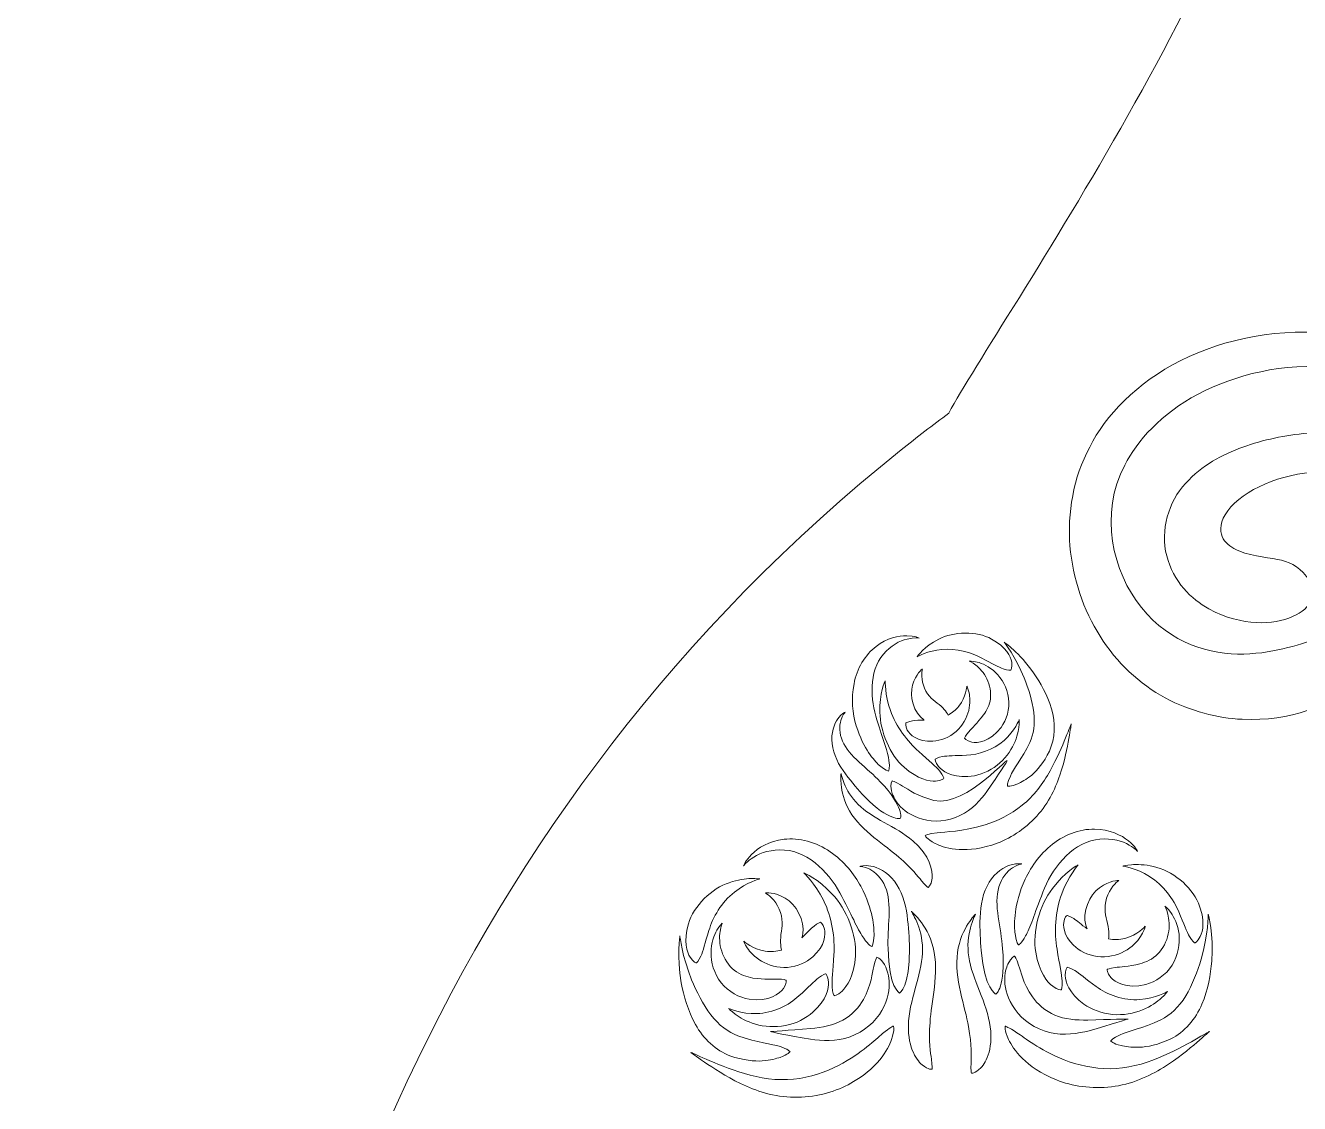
# Model space of a CAD drawing. Extents: x 272 to 570, y -510 to -85.
# Drawn here: x 272 to 366.2, y -373.7 to -293.9 of the extents above; entities that cross this region are included whole.
import ezdxf

# ---------------------------------------------------------------- set-up
doc = ezdxf.new("R2010")
doc.units = 0
doc.header["$MEASUREMENT"] = 0
doc.layers.add('Layer 1', color=7, linetype='Continuous')

msp = doc.modelspace()

# ---------------------------------------------------------------- linework, layer by layer
at = {"layer": 'Layer 1', "lineweight": 0}
for points, knots in [([(557.26, -428.987), (551.308, -387.897), (537.651, -351.436), (504.284, -324.924), (502.179, -323.251), (500.029, -321.698), (497.857, -320.198), (497.85, -320.186), (497.849, -320.178), (497.842, -320.165), (494.07, -313.318), (475.261, -287.817), (472.652, -270.415), (472.125, -266.903), (471.92, -263.338), (471.692, -259.797), (470.763, -245.379), (470.267, -230.936), (468.889, -216.548), (468.212, -209.477), (467.389, -202.387), (465.949, -195.426), (464.849, -190.104), (463.985, -182.192), (458.986, -178.931), (455.472, -176.638), (450.202, -176.753), (446.204, -175.918), (440.837, -174.796), (435.555, -173.309), (430.318, -171.692), (429.925, -171.571), (429.532, -171.483), (429.139, -171.379), (426.731, -165.821), (426.432, -160.379), (426.558, -157.057), (434.156, -153.314), (439.591, -143.29), (439.563, -131.489), (439.532, -118.154), (432.541, -107.109), (423.369, -104.865), (427.037, -103.332), (429.611, -99.709), (429.601, -95.486), (429.588, -89.887), (425.038, -85.359), (419.439, -85.373), (413.84, -85.386), (409.312, -89.936), (409.325, -95.534), (409.336, -99.876), (412.079, -103.564), (415.92, -104.999), (407.017, -107.569), (400.346, -118.5), (400.377, -131.582), (400.405, -143.383), (405.887, -153.381), (413.503, -157.088), (413.644, -160.387), (413.376, -165.778), (411.04, -171.308), (404.952, -172.487), (398.92, -174.461), (393.031, -175.989), (388.501, -177.164), (383.193, -176.433), (379.119, -179.12), (374.136, -182.405), (373.309, -190.321), (372.234, -195.648), (370.828, -202.617), (370.038, -209.71), (369.395, -216.784), (368.085, -231.178), (367.658, -245.623), (366.797, -260.046), (366.586, -263.588), (366.398, -267.154), (365.888, -270.669), (363.36, -288.082), (344.039, -315.749), (340.3, -322.614), (340.296, -322.62), (340.296, -322.624), (340.293, -322.63), (339.113, -323.503), (337.94, -324.392), (336.781, -325.322), (303.541, -351.992), (290.057, -388.517), (284.3, -429.635), (280.539, -456.493), (275.992, -483.154), (271.989, -509.907), (271.989, -509.907), (569.901, -509.907), (569.901, -509.907), (565.771, -483.169), (561.148, -455.828), (557.26, -428.987)], [0, 0, 0, 0, 1, 1, 1, 2, 2, 2, 3, 3, 3, 4, 4, 4, 5, 5, 5, 6, 6, 6, 7, 7, 7, 8, 8, 8, 9, 9, 9, 10, 10, 10, 11, 11, 11, 12, 12, 12, 13, 13, 13, 14, 14, 14, 15, 15, 15, 16, 16, 16, 17, 17, 17, 18, 18, 18, 19, 19, 19, 20, 20, 20, 21, 21, 21, 22, 22, 22, 23, 23, 23, 24, 24, 24, 25, 25, 25, 26, 26, 26, 27, 27, 27, 28, 28, 28, 29, 29, 29, 30, 30, 30, 31, 31, 31, 32, 32, 32, 33, 33, 33, 34, 34, 34, 34]), ([(350.726, -325.126), (351.872, -322.824), (354.205, -320.344), (357.462, -318.73), (360.687, -317.111), (364.832, -316.239), (369.072, -316.766), (373.299, -317.213), (377.49, -318.749), (381.452, -320.583), (385.432, -322.418), (389.246, -324.546), (393.093, -326.197), (396.925, -327.864), (400.822, -329.024), (404.505, -329.226), (408.168, -329.416), (411.531, -328.545), (414.057, -327.255), (416.608, -325.965), (418.266, -324.22), (419.188, -322.896), (419.632, -322.217), (419.957, -321.668), (420.124, -321.27), (420.308, -320.879), (420.406, -320.673), (420.406, -320.673), (420.406, -320.673), (420.319, -320.884), (420.153, -321.283), (420.006, -321.692), (419.708, -322.257), (419.293, -322.965), (418.429, -324.345), (416.83, -326.207), (414.274, -327.657), (411.743, -329.102), (408.324, -330.173), (404.474, -330.15), (400.639, -330.117), (396.533, -329.087), (392.544, -327.551), (388.539, -326.031), (384.605, -324.047), (380.652, -322.413), (376.709, -320.771), (372.688, -319.491), (368.845, -319.221), (365.028, -318.876), (361.469, -319.773), (358.745, -321.215), (356.007, -322.663), (354.21, -324.688), (353.322, -326.467), (351.399, -330.029), (352.422, -334.409), (354.555, -336.996), (356.689, -339.711), (359.693, -340.496), (362.127, -340.443), (364.597, -340.379), (366.455, -339.652), (367.791, -339.216), (369.134, -338.783), (370.158, -338.596), (371.02, -339.398), (371.801, -340.111), (371.585, -341.417), (370.043, -342.817), (368.535, -344.192), (365.63, -345.446), (361.995, -345.272), (360.19, -345.183), (358.213, -344.694), (356.32, -343.692), (354.433, -342.664), (352.709, -341.084), (351.495, -339.128), (350.254, -337.185), (349.477, -334.881), (349.267, -332.448), (349.074, -330.029), (349.505, -327.393), (350.726, -325.126)], [0, 0, 0, 0, 1, 1, 1, 2, 2, 2, 3, 3, 3, 4, 4, 4, 5, 5, 5, 6, 6, 6, 7, 7, 7, 8, 8, 8, 9, 9, 9, 10, 10, 10, 11, 11, 11, 12, 12, 12, 13, 13, 13, 14, 14, 14, 15, 15, 15, 16, 16, 16, 17, 17, 17, 18, 18, 18, 19, 19, 19, 20, 20, 20, 21, 21, 21, 22, 22, 22, 23, 23, 23, 24, 24, 24, 25, 25, 25, 26, 26, 26, 27, 27, 27, 28, 28, 28, 28]), ([(360.602, -331.912), (360.839, -332.313), (361.254, -332.612), (361.763, -332.815), (362.898, -333.268), (364.157, -333.308), (364.921, -333.506), (365.706, -333.72), (366.37, -334.053), (367.008, -335.031), (367.605, -335.919), (367.198, -337.03), (365.734, -337.675), (364.301, -338.272), (362.073, -338.441), (359.536, -337.101), (358.258, -336.4), (356.906, -335.076), (356.423, -333.176), (355.926, -331.288), (356.56, -329.162), (357.818, -327.815), (359.029, -326.468), (360.532, -325.699), (362.052, -325.13), (363.582, -324.577), (365.202, -324.258), (366.824, -324.097), (370.096, -323.709), (375.053, -324.335), (380.278, -325.919), (385.526, -327.457), (391.074, -329.755), (396.525, -330.896), (399.241, -331.474), (401.925, -331.779), (404.382, -331.724), (406.84, -331.667), (409.08, -331.283), (410.888, -330.696), (412.707, -330.131), (414.075, -329.345), (414.944, -328.705), (415.809, -328.052), (416.209, -327.585), (416.209, -327.585), (416.209, -327.585), (416.109, -327.7), (415.919, -327.917), (415.737, -328.141), (415.431, -328.437), (415.023, -328.803), (414.194, -329.513), (412.86, -330.416), (411.042, -331.125), (409.236, -331.858), (406.97, -332.414), (404.434, -332.647), (401.895, -332.878), (399.106, -332.748), (396.268, -332.334), (390.575, -331.518), (384.788, -329.522), (379.643, -328.301), (374.497, -327.024), (369.911, -326.665), (367.121, -327.004), (364.369, -327.241), (361.693, -328.543), (360.741, -330.13), (360.298, -330.858), (360.378, -331.516), (360.602, -331.912)], [0, 0, 0, 0, 1, 1, 1, 2, 2, 2, 3, 3, 3, 4, 4, 4, 5, 5, 5, 6, 6, 6, 7, 7, 7, 8, 8, 8, 9, 9, 9, 10, 10, 10, 11, 11, 11, 12, 12, 12, 13, 13, 13, 14, 14, 14, 15, 15, 15, 16, 16, 16, 17, 17, 17, 18, 18, 18, 19, 19, 19, 20, 20, 20, 21, 21, 21, 22, 22, 22, 23, 23, 23, 24, 24, 24, 24]), ([(333.289, -342.645), (333.492, -341.546), (334.112, -340.482), (334.92, -339.879), (335.718, -339.266), (336.594, -339.063), (337.188, -339.086), (337.79, -339.095), (338.109, -339.259), (338.109, -339.259), (338.109, -339.259), (337.753, -339.196), (337.215, -339.333), (336.68, -339.453), (335.988, -339.827), (335.465, -340.457), (334.354, -341.721), (334.5, -343.87), (334.978, -345.31), (335.447, -346.797), (335.803, -347.727), (335.868, -348.311), (335.955, -348.891), (335.844, -349.1), (335.844, -349.1), (335.844, -349.1), (335.608, -349.085), (335.168, -348.688), (334.751, -348.279), (334.017, -347.532), (333.452, -345.759), (333.184, -344.869), (333.068, -343.747), (333.289, -342.645)], [0, 0, 0, 0, 1, 1, 1, 2, 2, 2, 3, 3, 3, 4, 4, 4, 5, 5, 5, 6, 6, 6, 7, 7, 7, 8, 8, 8, 9, 9, 9, 10, 10, 10, 11, 11, 11, 11]), ([(339.561, -339.344), (340.633, -338.768), (342.376, -338.721), (343.464, -339.334), (344.559, -339.915), (344.875, -340.643), (344.953, -341.037), (345.027, -341.452), (344.894, -341.625), (344.894, -341.625), (344.894, -341.625), (344.684, -341.658), (344.334, -341.537), (343.976, -341.424), (343.511, -341.157), (342.742, -340.752), (341.982, -340.329), (340.84, -339.987), (339.784, -340.107), (338.742, -340.194), (337.96, -340.638), (337.96, -340.638), (337.96, -340.638), (338.449, -339.881), (339.561, -339.344)], [0, 0, 0, 0, 1, 1, 1, 2, 2, 2, 3, 3, 3, 4, 4, 4, 5, 5, 5, 6, 6, 6, 7, 7, 7, 8, 8, 8, 8]), ([(346.576, -341.832), (347.094, -342.578), (347.597, -343.463), (347.898, -344.488), (348.218, -345.497), (348.161, -346.738), (347.746, -347.619), (346.892, -349.366), (345.891, -349.797), (345.4, -350.059), (344.866, -350.287), (344.641, -350.216), (344.641, -350.216), (344.641, -350.216), (344.606, -349.985), (344.853, -349.481), (345.064, -348.967), (345.7, -348.224), (346.286, -346.987), (346.566, -346.368), (346.699, -345.634), (346.584, -344.765), (346.477, -343.91), (346.193, -342.994), (345.879, -342.216), (345.246, -340.643), (344.403, -339.572), (344.403, -339.572), (344.403, -339.572), (345.526, -340.341), (346.576, -341.832)], [0, 0, 0, 0, 1, 1, 1, 2, 2, 2, 3, 3, 3, 4, 4, 4, 5, 5, 5, 6, 6, 6, 7, 7, 7, 8, 8, 8, 9, 9, 9, 10, 10, 10, 10]), ([(344.169, -345.868), (343.342, -346.973), (342.402, -347.04), (341.998, -346.958), (341.558, -346.866), (341.469, -346.659), (341.469, -346.659), (341.469, -346.659), (341.547, -346.46), (341.784, -346.192), (342.013, -345.912), (342.397, -345.588), (342.87, -344.949), (343.097, -344.624), (343.322, -344.219), (343.379, -343.753), (343.445, -343.285), (343.343, -342.74), (343.121, -342.285), (342.899, -341.829), (342.568, -341.474), (342.29, -341.262), (342.01, -341.05), (341.801, -340.96), (341.801, -340.96), (341.801, -340.96), (342.023, -340.948), (342.396, -341.038), (342.764, -341.128), (343.283, -341.352), (343.753, -341.803), (344.217, -342.248), (344.627, -342.927), (344.721, -343.72), (344.827, -344.52), (344.559, -345.322), (344.169, -345.868)], [0, 0, 0, 0, 1, 1, 1, 2, 2, 2, 3, 3, 3, 4, 4, 4, 5, 5, 5, 6, 6, 6, 7, 7, 7, 8, 8, 8, 9, 9, 9, 10, 10, 10, 11, 11, 11, 12, 12, 12, 12]), ([(338.461, -345.324), (337.713, -344.805), (337.356, -343.53), (337.626, -342.736), (337.847, -341.907), (338.346, -341.556), (338.346, -341.556), (338.346, -341.556), (338.219, -342.145), (338.421, -342.749), (338.608, -343.384), (339.078, -343.811), (339.441, -344.07), (339.876, -344.375), (340.117, -344.722), (340.246, -344.96), (340.543, -344.798), (340.827, -344.589), (341.049, -344.29), (341.591, -343.619), (341.637, -342.825), (341.637, -342.825), (341.637, -342.825), (341.723, -342.991), (341.796, -343.304), (341.867, -343.615), (341.905, -344.086), (341.774, -344.618), (341.645, -345.145), (341.34, -345.73), (340.84, -346.169), (340.343, -346.618), (339.686, -346.854), (339.122, -346.892), (337.965, -346.945), (337.408, -346.395), (337.232, -346.079), (337.045, -345.736), (337.129, -345.536), (337.129, -345.536), (337.129, -345.536), (337.311, -345.434), (337.626, -345.388), (337.839, -345.35), (338.128, -345.339), (338.467, -345.327), (338.465, -345.325), (338.463, -345.325), (338.461, -345.324)], [0, 0, 0, 0, 1, 1, 1, 2, 2, 2, 3, 3, 3, 4, 4, 4, 5, 5, 5, 6, 6, 6, 7, 7, 7, 8, 8, 8, 9, 9, 9, 10, 10, 10, 11, 11, 11, 12, 12, 12, 13, 13, 13, 14, 14, 14, 15, 15, 15, 16, 16, 16, 16]), ([(335.989, -344.621), (336.383, -345.805), (337.271, -346.946), (338.074, -347.647), (338.864, -348.362), (339.361, -348.77), (339.628, -349.104), (339.899, -349.427), (339.936, -349.641), (339.936, -349.641), (339.936, -349.641), (339.793, -349.812), (339.327, -349.841), (338.878, -349.86), (338.02, -349.74), (336.993, -348.813), (335.942, -347.903), (335.208, -346.145), (335.207, -344.763), (335.159, -343.366), (335.59, -342.431), (335.59, -342.431), (335.59, -342.431), (335.569, -343.461), (335.989, -344.621)], [0, 0, 0, 0, 1, 1, 1, 2, 2, 2, 3, 3, 3, 4, 4, 4, 5, 5, 5, 6, 6, 6, 7, 7, 7, 8, 8, 8, 8]), ([(332.095, -345.238), (332.38, -344.859), (332.633, -344.75), (332.633, -344.75), (332.633, -344.75), (332.438, -344.952), (332.317, -345.351), (332.194, -345.743), (332.199, -346.332), (332.436, -346.889), (332.889, -347.992), (334.324, -348.908), (335.219, -349.888), (337.026, -351.762), (336.726, -352.597), (336.726, -352.597), (336.726, -352.597), (335.882, -352.867), (334.074, -350.993), (333.621, -350.516), (333.14, -349.971), (332.653, -349.319), (332.173, -348.669), (331.747, -347.873), (331.662, -347.072), (331.577, -346.283), (331.816, -345.611), (332.095, -345.238)], [0, 0, 0, 0, 1, 1, 1, 2, 2, 2, 3, 3, 3, 4, 4, 4, 5, 5, 5, 6, 6, 6, 7, 7, 7, 8, 8, 8, 9, 9, 9, 9]), ([(349.365, -345.603), (349.365, -345.603), (349.297, -346.018), (349.185, -346.701), (349.061, -347.385), (348.884, -348.343), (348.519, -349.412), (348.16, -350.477), (347.568, -351.666), (346.635, -352.62), (345.722, -353.575), (344.556, -354.248), (343.475, -354.586), (341.278, -355.25), (339.912, -354.761), (339.281, -354.458), (338.629, -354.116), (338.556, -353.867), (338.556, -353.867), (338.556, -353.867), (338.773, -353.741), (339.435, -353.678), (340.092, -353.582), (341.207, -353.613), (342.993, -353.07), (343.88, -352.791), (344.869, -352.328), (345.723, -351.635), (346.58, -350.958), (347.278, -350.016), (347.793, -349.089), (348.313, -348.162), (348.682, -347.269), (348.946, -346.632), (349.207, -345.992), (349.365, -345.603), (349.365, -345.603)], [0, 0, 0, 0, 1, 1, 1, 2, 2, 2, 3, 3, 3, 4, 4, 4, 5, 5, 5, 6, 6, 6, 7, 7, 7, 8, 8, 8, 9, 9, 9, 10, 10, 10, 11, 11, 11, 12, 12, 12, 12]), ([(345.513, -345.289), (345.513, -345.289), (345.529, -345.508), (345.484, -345.877), (345.438, -346.245), (345.313, -346.767), (345.019, -347.314), (344.727, -347.858), (344.262, -348.421), (343.659, -348.828), (343.057, -349.244), (342.341, -349.467), (341.717, -349.511), (340.447, -349.578), (339.794, -349.077), (339.535, -348.766), (339.266, -348.433), (339.304, -348.217), (339.304, -348.217), (339.304, -348.217), (339.477, -348.092), (339.841, -348.032), (340.21, -347.961), (340.743, -347.973), (341.604, -347.924), (342.464, -347.899), (343.603, -347.558), (344.388, -346.83), (345.182, -346.142), (345.513, -345.289), (345.513, -345.289)], [0, 0, 0, 0, 1, 1, 1, 2, 2, 2, 3, 3, 3, 4, 4, 4, 5, 5, 5, 6, 6, 6, 7, 7, 7, 8, 8, 8, 9, 9, 9, 10, 10, 10, 10]), ([(336.11, -349.834), (336.11, -349.834), (336.331, -349.871), (336.721, -350.116), (337.126, -350.332), (337.685, -350.815), (338.754, -351.131), (341.078, -352.277), (344.588, -348.093), (344.623, -348.358), (344.623, -348.358), (344.013, -349.348), (343.124, -350.615), (342.667, -351.238), (342.045, -351.969), (341.128, -352.403), (340.23, -352.833), (339.185, -352.898), (338.343, -352.668), (336.626, -352.141), (336.177, -351.04), (336.058, -350.555), (335.951, -350.01), (336.11, -349.834), (336.11, -349.834)], [0, 0, 0, 0, 1, 1, 1, 2, 2, 2, 3, 3, 3, 4, 4, 4, 5, 5, 5, 6, 6, 6, 7, 7, 7, 8, 8, 8, 8]), ([(337.644, -354.269), (338.89, -355.337), (339.149, -356.489), (339.063, -357.039), (338.987, -357.613), (338.763, -357.716), (338.763, -357.716), (338.763, -357.716), (338.577, -357.59), (338.292, -357.231), (337.992, -356.874), (337.593, -356.338), (336.604, -355.473), (335.665, -354.626), (333.835, -353.563), (332.96, -352.052), (332.529, -351.318), (332.372, -350.596), (332.328, -350.094), (332.283, -349.587), (332.326, -349.289), (332.326, -349.289), (332.326, -349.289), (332.385, -349.588), (332.569, -350.035), (332.751, -350.48), (333.084, -351.067), (333.594, -351.572), (334.593, -352.609), (336.382, -353.188), (337.644, -354.269)], [0, 0, 0, 0, 1, 1, 1, 2, 2, 2, 3, 3, 3, 4, 4, 4, 5, 5, 5, 6, 6, 6, 7, 7, 7, 8, 8, 8, 9, 9, 9, 10, 10, 10, 10]), ([(353.451, -354.475), (352.908, -354.199), (352.047, -354.025), (351.144, -354.196), (349.276, -354.492), (347.858, -356.467), (347.264, -358.063), (346.628, -359.691), (346.31, -360.748), (345.98, -361.303), (345.673, -361.87), (345.453, -361.977), (345.453, -361.977), (345.453, -361.977), (345.281, -361.803), (345.199, -361.157), (345.145, -360.518), (345.053, -359.366), (345.794, -357.454), (346.179, -356.507), (346.849, -355.464), (347.793, -354.669), (348.72, -353.863), (349.975, -353.372), (351.083, -353.403), (352.189, -353.419), (353.086, -353.841), (353.586, -354.266), (354.102, -354.685), (354.269, -355.046), (354.269, -355.046), (354.269, -355.046), (354.01, -354.74), (353.451, -354.475)], [0, 0, 0, 0, 1, 1, 1, 2, 2, 2, 3, 3, 3, 4, 4, 4, 5, 5, 5, 6, 6, 6, 7, 7, 7, 8, 8, 8, 9, 9, 9, 10, 10, 10, 11, 11, 11, 11]), ([(325.712, -355.275), (326.165, -354.8), (327.013, -354.286), (328.111, -354.155), (329.209, -354.009), (330.509, -354.366), (331.515, -355.071), (332.537, -355.763), (333.312, -356.73), (333.794, -357.632), (334.731, -359.456), (334.76, -360.611), (334.773, -361.252), (334.759, -361.903), (334.606, -362.094), (334.606, -362.094), (334.606, -362.094), (334.376, -362.011), (334.011, -361.479), (333.626, -360.961), (333.199, -359.943), (332.396, -358.391), (331.638, -356.866), (330.022, -355.049), (328.133, -354.951), (327.217, -354.875), (326.38, -355.137), (325.868, -355.469), (325.339, -355.791), (325.114, -356.122), (325.114, -356.122), (325.114, -356.122), (325.242, -355.746), (325.712, -355.275)], [0, 0, 0, 0, 1, 1, 1, 2, 2, 2, 3, 3, 3, 4, 4, 4, 5, 5, 5, 6, 6, 6, 7, 7, 7, 8, 8, 8, 9, 9, 9, 10, 10, 10, 11, 11, 11, 11]), ([(335.803, -362.223), (335.739, -360.756), (336.132, -358.897), (335.594, -357.66), (335.329, -357.034), (334.859, -356.573), (334.449, -356.366), (334.036, -356.155), (333.725, -356.154), (333.725, -356.154), (333.725, -356.154), (334.012, -356.047), (334.527, -356.13), (335.034, -356.212), (335.736, -356.56), (336.272, -357.245), (336.817, -357.937), (337.092, -358.888), (337.215, -359.77), (337.335, -360.66), (337.377, -361.469), (337.394, -362.198), (337.439, -365.089), (336.651, -365.537), (336.651, -365.537), (336.651, -365.537), (335.849, -365.114), (335.803, -362.223)], [0, 0, 0, 0, 1, 1, 1, 2, 2, 2, 3, 3, 3, 4, 4, 4, 5, 5, 5, 6, 6, 6, 7, 7, 7, 8, 8, 8, 9, 9, 9, 9]), ([(344.276, -362.23), (344.533, -365.11), (343.779, -365.615), (343.779, -365.615), (343.779, -365.615), (342.948, -365.252), (342.691, -362.372), (342.632, -361.645), (342.589, -360.836), (342.615, -359.939), (342.646, -359.048), (342.82, -358.074), (343.289, -357.328), (343.751, -356.591), (344.413, -356.172), (344.909, -356.038), (345.412, -355.902), (345.708, -355.978), (345.708, -355.978), (345.708, -355.978), (345.399, -356.011), (345.01, -356.264), (344.625, -356.512), (344.205, -357.02), (344.007, -357.671), (343.601, -358.957), (344.187, -360.765), (344.276, -362.23)], [0, 0, 0, 0, 1, 1, 1, 2, 2, 2, 3, 3, 3, 4, 4, 4, 5, 5, 5, 6, 6, 6, 7, 7, 7, 8, 8, 8, 9, 9, 9, 9]), ([(348.307, -362.286), (348.495, -363.473), (348.665, -364.173), (348.683, -364.638), (348.714, -365.098), (348.615, -365.296), (348.615, -365.296), (348.615, -365.296), (348.389, -365.331), (347.987, -365.023), (347.605, -364.717), (346.973, -364.017), (346.733, -362.516), (346.462, -361.015), (347.025, -359.004), (347.963, -357.804), (348.87, -356.56), (349.881, -356.033), (349.881, -356.033), (349.881, -356.033), (349.13, -356.89), (348.661, -358.184), (348.153, -359.477), (348.097, -361.104), (348.307, -362.286)], [0, 0, 0, 0, 1, 1, 1, 2, 2, 2, 3, 3, 3, 4, 4, 4, 5, 5, 5, 6, 6, 6, 7, 7, 7, 8, 8, 8, 8]), ([(358.903, -361.352), (358.701, -361.759), (358.486, -361.819), (358.486, -361.819), (358.486, -361.819), (358.304, -361.704), (358.108, -361.353), (357.899, -361.004), (357.706, -360.434), (357.315, -359.528), (356.945, -358.614), (356.157, -357.518), (355.143, -356.906), (354.163, -356.272), (353.179, -356.134), (353.179, -356.134), (353.179, -356.134), (353.411, -356.072), (353.814, -356.036), (354.217, -356.002), (354.798, -356.009), (355.449, -356.172), (356.76, -356.439), (358.261, -357.609), (358.766, -358.878), (359.301, -360.124), (359.09, -360.96), (358.903, -361.352)], [0, 0, 0, 0, 1, 1, 1, 2, 2, 2, 3, 3, 3, 4, 4, 4, 5, 5, 5, 6, 6, 6, 7, 7, 7, 8, 8, 8, 9, 9, 9, 9]), ([(321.042, -360.403), (321.412, -359.088), (322.782, -357.768), (324.058, -357.365), (324.688, -357.135), (325.266, -357.067), (325.67, -357.059), (326.075, -357.053), (326.312, -357.09), (326.312, -357.09), (326.312, -357.09), (325.348, -357.33), (324.439, -358.063), (323.495, -358.778), (322.825, -359.951), (322.554, -360.898), (322.259, -361.84), (322.127, -362.426), (321.955, -362.796), (321.797, -363.166), (321.627, -363.299), (321.627, -363.299), (321.627, -363.299), (321.408, -363.262), (321.164, -362.878), (320.938, -362.507), (320.64, -361.699), (321.042, -360.403)], [0, 0, 0, 0, 1, 1, 1, 2, 2, 2, 3, 3, 3, 4, 4, 4, 5, 5, 5, 6, 6, 6, 7, 7, 7, 8, 8, 8, 9, 9, 9, 9]), ([(331.019, -358.657), (330.417, -357.42), (329.581, -356.646), (329.581, -356.646), (329.581, -356.646), (330.641, -357.063), (331.674, -358.206), (332.732, -359.302), (333.502, -361.243), (333.39, -362.764), (333.308, -364.281), (332.752, -365.044), (332.404, -365.388), (332.036, -365.737), (331.808, -365.725), (331.808, -365.725), (331.808, -365.725), (331.689, -365.539), (331.671, -365.078), (331.641, -364.613), (331.737, -363.9), (331.8, -362.7), (331.885, -361.502), (331.659, -359.89), (331.019, -358.657)], [0, 0, 0, 0, 1, 1, 1, 2, 2, 2, 3, 3, 3, 4, 4, 4, 5, 5, 5, 6, 6, 6, 7, 7, 7, 8, 8, 8, 8]), ([(348.8, -360.315), (348.857, -359.901), (349.048, -359.791), (349.048, -359.791), (349.048, -359.791), (349.255, -359.833), (349.54, -360.025), (349.791, -360.182), (350.088, -360.446), (350.54, -360.79), (350.505, -360.697), (350.461, -360.624), (350.433, -360.515), (350.155, -359.57), (350.7, -358.251), (351.462, -357.744), (352.205, -357.176), (352.873, -357.197), (352.873, -357.197), (352.873, -357.197), (352.345, -357.595), (352.073, -358.253), (351.767, -358.923), (351.842, -359.653), (351.982, -360.154), (352.17, -360.787), (352.157, -361.259), (352.119, -361.53), (352.507, -361.595), (352.917, -361.602), (353.325, -361.484), (354.264, -361.253), (354.835, -360.588), (354.835, -360.588), (354.835, -360.588), (354.789, -360.789), (354.628, -361.104), (354.467, -361.416), (354.166, -361.838), (353.684, -362.194), (353.206, -362.546), (352.543, -362.826), (351.821, -362.85), (351.094, -362.884), (350.38, -362.633), (349.877, -362.28), (348.861, -361.536), (348.75, -360.701), (348.8, -360.315)], [0, 0, 0, 0, 1, 1, 1, 2, 2, 2, 3, 3, 3, 4, 4, 4, 5, 5, 5, 6, 6, 6, 7, 7, 7, 8, 8, 8, 9, 9, 9, 10, 10, 10, 11, 11, 11, 12, 12, 12, 13, 13, 13, 14, 14, 14, 15, 15, 15, 16, 16, 16, 16]), ([(327.922, -360.963), (328.01, -360.45), (328.007, -359.716), (327.633, -359.082), (327.293, -358.456), (326.727, -358.115), (326.727, -358.115), (326.727, -358.115), (327.389, -358.025), (328.188, -358.512), (328.998, -358.937), (329.679, -360.192), (329.5, -361.16), (329.485, -361.269), (329.449, -361.344), (329.424, -361.438), (329.823, -361.061), (330.109, -360.759), (330.337, -360.579), (330.601, -360.359), (330.802, -360.295), (330.802, -360.295), (330.802, -360.295), (331.004, -360.385), (331.104, -360.791), (331.194, -361.17), (331.171, -362.012), (330.238, -362.857), (329.775, -363.261), (329.091, -363.585), (328.365, -363.628), (327.644, -363.679), (326.955, -363.47), (326.443, -363.17), (325.926, -362.866), (325.583, -362.478), (325.39, -362.184), (325.197, -361.888), (325.13, -361.693), (325.13, -361.693), (325.13, -361.693), (325.768, -362.295), (326.725, -362.426), (327.144, -362.501), (327.551, -362.451), (327.93, -362.346), (327.863, -362.081), (327.802, -361.612), (327.922, -360.963)], [0, 0, 0, 0, 1, 1, 1, 2, 2, 2, 3, 3, 3, 4, 4, 4, 5, 5, 5, 6, 6, 6, 7, 7, 7, 8, 8, 8, 9, 9, 9, 10, 10, 10, 11, 11, 11, 12, 12, 12, 13, 13, 13, 14, 14, 14, 15, 15, 15, 16, 16, 16, 16]), ([(356.5, -359.685), (356.398, -359.309), (356.276, -359.089), (356.276, -359.089), (356.276, -359.089), (356.472, -359.238), (356.724, -359.577), (356.972, -359.914), (357.251, -360.469), (357.332, -361.178), (357.413, -361.878), (357.286, -362.734), (356.818, -363.466), (356.357, -364.21), (355.582, -364.702), (354.879, -364.898), (353.426, -365.27), (352.581, -364.703), (352.284, -364.373), (351.964, -364.009), (352.018, -363.786), (352.018, -363.786), (352.018, -363.786), (352.21, -363.686), (352.598, -363.642), (352.986, -363.581), (353.559, -363.599), (354.445, -363.368), (354.882, -363.241), (355.374, -363.032), (355.753, -362.649), (356.141, -362.271), (356.423, -361.712), (356.537, -361.156), (356.653, -360.599), (356.602, -360.06), (356.5, -359.685)], [0, 0, 0, 0, 1, 1, 1, 2, 2, 2, 3, 3, 3, 4, 4, 4, 5, 5, 5, 6, 6, 6, 7, 7, 7, 8, 8, 8, 9, 9, 9, 10, 10, 10, 11, 11, 11, 12, 12, 12, 12]), ([(339.011, -370.433), (339.09, -370.934), (339.058, -371.162), (339.058, -371.162), (339.058, -371.162), (338.816, -371.239), (338.329, -370.842), (337.853, -370.468), (337.184, -369.378), (337.326, -367.579), (337.469, -365.761), (338.406, -363.884), (338.357, -362.271), (338.351, -361.468), (338.14, -360.747), (337.928, -360.257), (337.715, -359.764), (337.523, -359.487), (337.523, -359.487), (337.523, -359.487), (337.786, -359.692), (338.14, -360.128), (338.491, -360.562), (338.922, -361.254), (339.146, -362.164), (339.617, -364.025), (338.991, -366.274), (338.912, -367.699), (338.809, -369.173), (338.945, -369.925), (339.011, -370.433)], [0, 0, 0, 0, 1, 1, 1, 2, 2, 2, 3, 3, 3, 4, 4, 4, 5, 5, 5, 6, 6, 6, 7, 7, 7, 8, 8, 8, 9, 9, 9, 10, 10, 10, 10]), ([(341.756, -368.001), (341.529, -366.593), (340.672, -364.421), (340.946, -362.521), (341.073, -361.593), (341.429, -360.859), (341.733, -360.391), (342.039, -359.92), (342.279, -359.689), (342.279, -359.689), (342.279, -359.689), (342.118, -359.984), (341.958, -360.497), (341.797, -361.007), (341.663, -361.746), (341.741, -362.545), (341.86, -364.154), (342.989, -365.923), (343.321, -367.716), (343.65, -369.49), (343.099, -370.645), (342.665, -371.066), (342.222, -371.512), (341.973, -371.46), (341.973, -371.46), (341.973, -371.46), (341.918, -371.237), (341.943, -370.731), (341.956, -370.219), (342.012, -369.456), (341.756, -368.001)], [0, 0, 0, 0, 1, 1, 1, 2, 2, 2, 3, 3, 3, 4, 4, 4, 5, 5, 5, 6, 6, 6, 7, 7, 7, 8, 8, 8, 9, 9, 9, 10, 10, 10, 10]), ([(355.995, -367.504), (356.684, -367.157), (357.324, -366.59), (357.827, -365.746), (358.327, -364.918), (358.709, -363.921), (358.97, -363.025), (359.498, -361.213), (359.493, -359.702), (359.493, -359.702), (359.493, -359.702), (359.906, -361.154), (359.753, -363.163), (359.672, -364.163), (359.48, -365.273), (359.023, -366.355), (358.593, -367.436), (357.693, -368.446), (356.736, -368.912), (354.809, -369.814), (353.648, -369.516), (353.044, -369.42), (352.426, -369.267), (352.282, -369.071), (352.282, -369.071), (352.282, -369.071), (352.413, -368.87), (352.981, -368.627), (353.525, -368.351), (354.597, -368.177), (355.995, -367.504)], [0, 0, 0, 0, 1, 1, 1, 2, 2, 2, 3, 3, 3, 4, 4, 4, 5, 5, 5, 6, 6, 6, 7, 7, 7, 8, 8, 8, 9, 9, 9, 10, 10, 10, 10]), ([(323.497, -362.436), (323.669, -362.977), (324.007, -363.503), (324.433, -363.839), (324.849, -364.18), (325.36, -364.336), (325.809, -364.417), (326.714, -364.554), (327.282, -364.477), (327.674, -364.497), (328.065, -364.5), (328.266, -364.579), (328.266, -364.579), (328.266, -364.579), (328.343, -364.795), (328.063, -365.19), (327.802, -365.55), (327.021, -366.202), (325.536, -365.984), (324.817, -365.863), (323.995, -365.455), (323.459, -364.762), (322.917, -364.083), (322.702, -363.245), (322.708, -362.54), (322.715, -361.827), (322.935, -361.246), (323.146, -360.885), (323.361, -360.522), (323.54, -360.353), (323.54, -360.353), (323.54, -360.353), (323.442, -360.585), (323.38, -360.969), (323.318, -361.353), (323.323, -361.893), (323.497, -362.436)], [0, 0, 0, 0, 1, 1, 1, 2, 2, 2, 3, 3, 3, 4, 4, 4, 5, 5, 5, 6, 6, 6, 7, 7, 7, 8, 8, 8, 9, 9, 9, 10, 10, 10, 11, 11, 11, 12, 12, 12, 12]), ([(320.405, -361.299), (320.405, -361.299), (320.558, -362.802), (321.273, -364.548), (321.626, -365.413), (322.109, -366.364), (322.694, -367.135), (323.282, -367.922), (323.978, -368.419), (324.699, -368.692), (326.16, -369.215), (327.245, -369.276), (327.814, -369.495), (328.404, -369.676), (328.556, -369.863), (328.556, -369.863), (328.556, -369.863), (328.433, -370.073), (327.834, -370.29), (327.244, -370.448), (326.12, -370.866), (324.11, -370.17), (323.109, -369.807), (322.109, -368.897), (321.568, -367.866), (321.001, -366.837), (320.693, -365.754), (320.508, -364.768), (320.147, -362.785), (320.405, -361.299), (320.405, -361.299)], [0, 0, 0, 0, 1, 1, 1, 2, 2, 2, 3, 3, 3, 4, 4, 4, 5, 5, 5, 6, 6, 6, 7, 7, 7, 8, 8, 8, 9, 9, 9, 10, 10, 10, 10]), ([(330.087, -368.149), (330.908, -368.078), (331.791, -367.924), (332.461, -367.537), (333.146, -367.155), (333.665, -366.568), (333.982, -366.016), (334.593, -364.896), (334.627, -364.059), (334.755, -363.571), (334.847, -363.072), (334.972, -362.88), (334.972, -362.88), (334.972, -362.88), (335.215, -362.903), (335.535, -363.415), (335.799, -363.891), (336.28, -365.089), (335.357, -366.816), (334.884, -367.641), (334.03, -368.399), (333.004, -368.764), (331.963, -369.143), (330.911, -369.067), (330.064, -368.944), (328.373, -368.666), (327.114, -368.387), (327.114, -368.387), (327.114, -368.387), (328.414, -368.283), (330.087, -368.149)], [0, 0, 0, 0, 1, 1, 1, 2, 2, 2, 3, 3, 3, 4, 4, 4, 5, 5, 5, 6, 6, 6, 7, 7, 7, 8, 8, 8, 9, 9, 9, 10, 10, 10, 10]), ([(344.668, -363.388), (344.932, -362.845), (345.172, -362.797), (345.172, -362.797), (345.172, -362.797), (345.316, -362.975), (345.46, -363.462), (345.638, -363.933), (345.759, -364.762), (346.483, -365.812), (346.857, -366.328), (347.434, -366.858), (348.155, -367.166), (348.862, -367.481), (349.756, -367.542), (350.58, -367.527), (352.258, -367.485), (353.561, -367.453), (353.561, -367.453), (353.561, -367.453), (352.339, -367.862), (350.686, -368.315), (349.857, -368.525), (348.818, -368.711), (347.743, -368.444), (346.685, -368.187), (345.756, -367.523), (345.199, -366.751), (344.101, -365.131), (344.455, -363.889), (344.668, -363.388)], [0, 0, 0, 0, 1, 1, 1, 2, 2, 2, 3, 3, 3, 4, 4, 4, 5, 5, 5, 6, 6, 6, 7, 7, 7, 8, 8, 8, 9, 9, 9, 10, 10, 10, 10]), ([(349.061, -363.624), (349.061, -363.624), (349.276, -363.643), (349.615, -363.86), (349.965, -364.068), (350.406, -364.474), (351.203, -365.045), (351.982, -365.639), (353.244, -366.119), (354.433, -366.01), (355.605, -365.943), (356.469, -365.419), (356.469, -365.419), (356.469, -365.419), (356.326, -365.615), (356.027, -365.896), (355.727, -366.174), (355.253, -366.527), (354.62, -366.783), (353.992, -367.038), (353.206, -367.188), (352.413, -367.114), (351.617, -367.048), (350.856, -366.743), (350.295, -366.352), (349.168, -365.539), (348.941, -364.676), (348.915, -364.239), (348.897, -363.777), (349.061, -363.624), (349.061, -363.624)], [0, 0, 0, 0, 1, 1, 1, 2, 2, 2, 3, 3, 3, 4, 4, 4, 5, 5, 5, 6, 6, 6, 7, 7, 7, 8, 8, 8, 9, 9, 9, 10, 10, 10, 10]), ([(326.097, -367.043), (327.29, -367.027), (328.495, -366.418), (329.209, -365.746), (329.941, -365.095), (330.337, -364.645), (330.664, -364.401), (330.979, -364.151), (331.19, -364.109), (331.19, -364.109), (331.19, -364.109), (331.369, -364.244), (331.399, -364.705), (331.419, -365.143), (331.284, -366.024), (330.248, -366.951), (329.73, -367.398), (329.006, -367.782), (328.221, -367.93), (327.44, -368.087), (326.643, -368.02), (325.991, -367.832), (325.336, -367.643), (324.827, -367.342), (324.5, -367.096), (324.173, -366.848), (324.01, -366.668), (324.01, -366.668), (324.01, -366.668), (324.924, -367.1), (326.097, -367.043)], [0, 0, 0, 0, 1, 1, 1, 2, 2, 2, 3, 3, 3, 4, 4, 4, 5, 5, 5, 6, 6, 6, 7, 7, 7, 8, 8, 8, 9, 9, 9, 10, 10, 10, 10]), ([(332.129, -370.896), (333.981, -369.914), (334.826, -368.988), (335.402, -368.534), (335.956, -368.05), (336.206, -367.97), (336.206, -367.97), (336.206, -367.97), (336.323, -368.214), (336.062, -368.979), (335.785, -369.697), (335.086, -371.124), (332.856, -372.311), (331.751, -372.886), (330.321, -373.271), (328.867, -373.244), (327.399, -373.231), (326.007, -372.772), (324.89, -372.228), (323.765, -371.683), (322.869, -371.078), (322.233, -370.645), (321.605, -370.201), (321.224, -369.932), (321.224, -369.932), (321.224, -369.932), (321.65, -370.119), (322.353, -370.427), (323.057, -370.728), (324.042, -371.152), (325.176, -371.486), (326.307, -371.824), (327.6, -372.032), (328.819, -371.902), (330.046, -371.787), (331.203, -371.377), (332.129, -370.896)], [0, 0, 0, 0, 1, 1, 1, 2, 2, 2, 3, 3, 3, 4, 4, 4, 5, 5, 5, 6, 6, 6, 7, 7, 7, 8, 8, 8, 9, 9, 9, 10, 10, 10, 11, 11, 11, 12, 12, 12, 12]), ([(344.476, -367.988), (344.476, -367.988), (344.733, -368.042), (345.334, -368.465), (345.955, -368.857), (346.892, -369.689), (348.836, -370.472), (349.808, -370.854), (351.001, -371.14), (352.234, -371.127), (353.459, -371.129), (354.723, -370.786), (355.813, -370.332), (356.906, -369.881), (357.841, -369.357), (358.51, -368.984), (359.177, -368.604), (359.581, -368.374), (359.581, -368.374), (359.581, -368.374), (359.23, -368.681), (358.652, -369.188), (358.064, -369.685), (357.237, -370.381), (356.175, -371.04), (355.121, -371.698), (353.785, -372.3), (352.326, -372.466), (350.882, -372.645), (349.42, -372.412), (348.261, -371.956), (345.92, -371.008), (345.075, -369.661), (344.725, -368.976), (344.385, -368.243), (344.476, -367.988), (344.476, -367.988)], [0, 0, 0, 0, 1, 1, 1, 2, 2, 2, 3, 3, 3, 4, 4, 4, 5, 5, 5, 6, 6, 6, 7, 7, 7, 8, 8, 8, 9, 9, 9, 10, 10, 10, 11, 11, 11, 12, 12, 12, 12])]:
    msp.add_open_spline(points, degree=3, knots=knots, dxfattribs=at)

doc.saveas('drawing.dxf')
